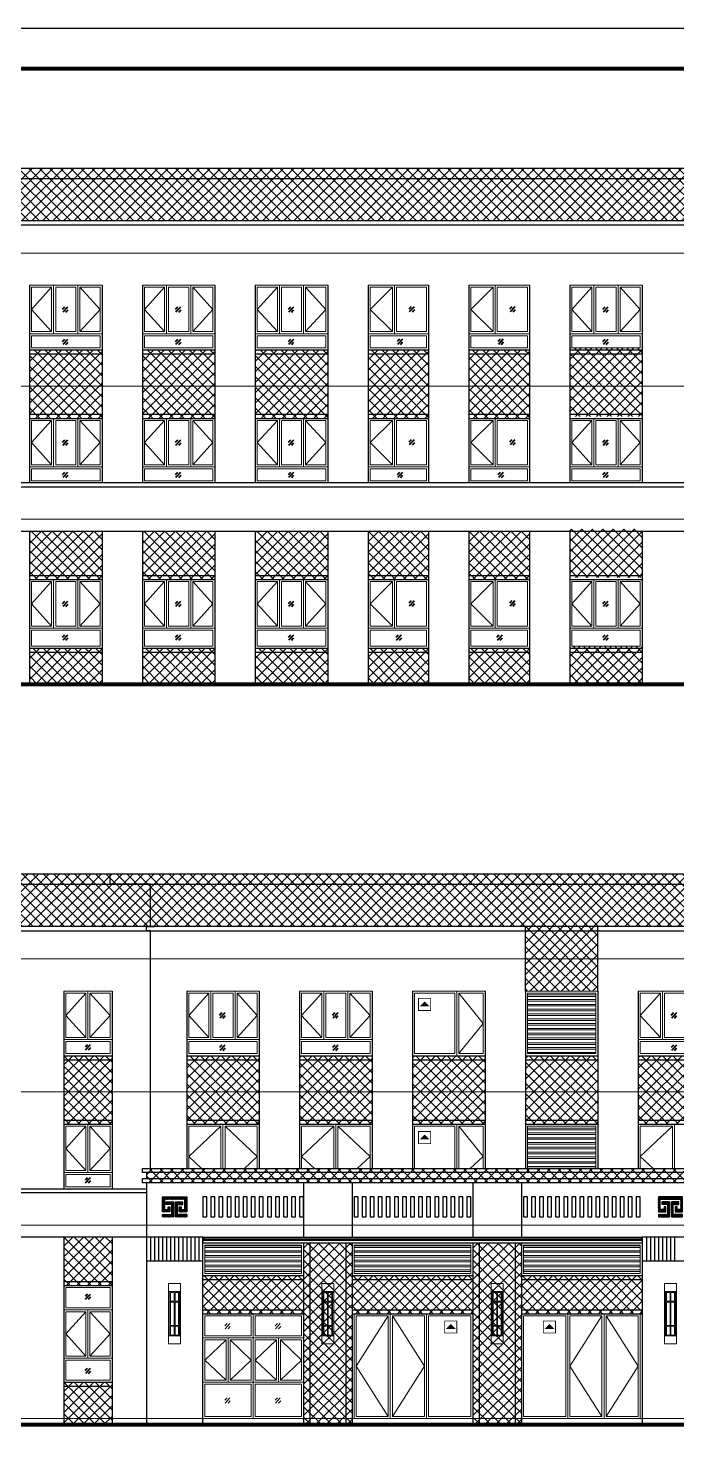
# Model space of a CAD drawing. Extents: x 1188826 to 1909461, y 608442 to 1651179.
# Drawn here: x 1327463 to 1343537, y 827615 to 862885 of the extents above; entities that cross this region are included whole.
import ezdxf

# ---------------------------------------------------------------- set-up
doc = ezdxf.new("R2010")
doc.units = 0
doc.header["$LTSCALE"] = 1000
doc.header["$MEASUREMENT"] = 0
doc.linetypes.add('ACAD_ISO10W100', pattern=[18.5, 12, -3, 0.5, -3])
doc.linetypes.add('DOTE', pattern=[2.42, 2, -0.2, 0.02, -0.2])
for name, color, linetype in [('1-PUB_HATCH', 8, 'Continuous'), ('3-剖面填充（细）', 251, 'Continuous'), ('图框', 140, 'Continuous'), ('立面', 73, 'Continuous'), ('立面-1', 13, 'Continuous'), ('立面-2', 45, 'Continuous')]:
    doc.layers.add(name, color=color, linetype=linetype)
for name, color, linetype, lineweight in [('2-门窗开启', 8, 'Continuous', 9), ('DOTE', 19, 'DOTE', 9), ('PUB_HATCH', 8, 'Continuous', 9), ('WALL', 9, 'Continuous', 40), ('WINDOW', 144, 'Continuous', 15), ('填充', 251, 'Continuous', 5)]:
    doc.layers.add(name, color=color, linetype=linetype, lineweight=lineweight)
pattern_1 = [(45, (0, 0), (-129.893668, 129.893668), []), (135, (0, 0), (-129.893668, -129.893668), [])]
pattern_2 = [(45, (30800, -2e-06), (-129.893668, 129.893668), []), (135, (30800, -2e-06), (-129.893668, -129.893668), [])]
pattern_3 = [(45, (33600, -2e-06), (-129.893668, 129.893668), []), (135, (33600, -2e-06), (-129.893668, -129.893668), [])]
pattern_4 = [(45, (36400, -2e-06), (-129.893668, 129.893668), []), (135, (36400, -2e-06), (-129.893668, -129.893668), [])]
pattern_5 = [(45, (44200, 50), (-129.893668, 129.893668), []), (135, (44200, 50), (-129.893668, -129.893668), [])]
pattern_6 = [(45, (41400, 3e-10), (-129.893668, 129.893668), []), (135, (41400, 3e-10), (-129.893668, -129.893668), [])]
pattern_7 = [(45, (38900, 0), (-129.893668, 129.893668), []), (135, (38900, 0), (-129.893668, -129.893668), [])]
pattern_8 = [(45, (32750, -1e-10), (-129.893668, 129.893668), []), (135, (32750, -1e-10), (-129.893668, -129.893668), [])]

# ---------------------------------------------------------------- blocks, each defined once
blk = doc.blocks.new('12412312')
at = {"layer": '2-门窗开启', "ltscale": 0.5}
blk.add_lwpolyline([(600, 1650), (50, 1100), (600, 550)], dxfattribs=at)
at = {"layer": 'WALL'}
for points in [[(1067, 1172), (1010, 1113)], [(1141, 1171), (1020, 1043)], [(1147, 1097), (1090, 1037)], [(745, 322), (689, 262)], [(820, 321), (699, 192)], [(825, 246), (769, 187)]]:
    blk.add_lwpolyline(points, dxfattribs=at)
at = {"layer": 'WINDOW'}
for points in [[(0, 0), (0, 1700), (1500, 1700), (1500, 0)], [(50, 1650), (600, 1650), (600, 550), (50, 550)], [(1450, 1650), (700, 1650), (700, 550), (1450, 550)], [(50, 450), (1450, 450), (1450, 50), (50, 50)]]:
    blk.add_lwpolyline(points, close=True, dxfattribs=at)
for points in [[(0, 1700), (1500, 1700)], [(650, 500), (650, 1700)], [(0, 500), (1500, 500)]]:
    blk.add_lwpolyline(points, dxfattribs=at)
blk = doc.blocks.new('12412312312')
at = {"layer": '2-门窗开启', "ltscale": 0.5}
blk.add_lwpolyline([(600, 1550), (50, 1000), (600, 450)], dxfattribs=at)
at = {"layer": 'WALL'}
for points in [[(1067, 1070), (1010, 1010)], [(1141, 1069), (1020, 941)], [(1147, 995), (1090, 935)], [(776, 261), (719, 202)], [(850, 260), (729, 132)], [(856, 186), (799, 126)]]:
    blk.add_lwpolyline(points, dxfattribs=at)
at = {"layer": 'WINDOW'}
for points in [[(0, 0), (0, 1600), (1500, 1600), (1500, 0)], [(50, 1550), (600, 1550), (600, 450), (50, 450)], [(1450, 1550), (700, 1550), (700, 450), (1450, 450)], [(50, 350), (1450, 350), (1450, 50), (50, 50)]]:
    blk.add_lwpolyline(points, close=True, dxfattribs=at)
for points in [[(650, 400), (650, 1600)], [(0, 400), (1500, 400)]]:
    blk.add_lwpolyline(points, dxfattribs=at)
blk = doc.blocks.new('124123412')
at = {"layer": '2-门窗开启', "ltscale": 0.5}
for points in [[(550, 1650), (50, 1100), (550, 550)], [(1250, 1650), (1750, 1100), (1250, 550)]]:
    blk.add_lwpolyline(points, dxfattribs=at)
at = {"layer": 'WALL'}
for points in [[(872, 1159), (815, 1100)], [(946, 1159), (825, 1030)], [(952, 1084), (895, 1024)], [(872, 325), (815, 265)], [(946, 324), (825, 196)], [(952, 249), (895, 190)]]:
    blk.add_lwpolyline(points, dxfattribs=at)
at = {"layer": 'WINDOW'}
for points in [[(0, 0), (0, 1700), (1800, 1700), (1800, 0)], [(50, 1650), (550, 1650), (550, 550), (50, 550)], [(650, 1650), (1150, 1650), (1150, 550), (650, 550)], [(1750, 1650), (1250, 1650), (1250, 550), (1750, 550)], [(50, 450), (1750, 450), (1750, 50), (50, 50)]]:
    blk.add_lwpolyline(points, close=True, dxfattribs=at)
for points in [[(600, 500), (600, 1700)], [(1200, 500), (1200, 1700)], [(0, 500), (1800, 500)]]:
    blk.add_lwpolyline(points, dxfattribs=at)
blk = doc.blocks.new('12412431231')
at = {"layer": '2-门窗开启', "ltscale": 0.5}
for points in [[(550, 1550), (50, 1000), (550, 450)], [(1250, 1550), (1750, 1000), (1250, 450)]]:
    blk.add_lwpolyline(points, dxfattribs=at)
at = {"layer": 'WALL'}
for points in [[(872, 1059), (815, 1000)], [(946, 1059), (825, 930)], [(952, 984), (895, 924)], [(872, 259), (815, 199)], [(946, 258), (825, 130)], [(952, 183), (895, 124)]]:
    blk.add_lwpolyline(points, dxfattribs=at)
at = {"layer": 'WINDOW'}
for points in [[(0, 0), (0, 1600), (1800, 1600), (1800, 0)], [(50, 1550), (550, 1550), (550, 450), (50, 450)], [(650, 1550), (1150, 1550), (1150, 450), (650, 450)], [(1750, 1550), (1250, 1550), (1250, 450), (1750, 450)], [(50, 350), (1750, 350), (1750, 50), (50, 50)]]:
    blk.add_lwpolyline(points, close=True, dxfattribs=at)
for points in [[(600, 400), (600, 1600)], [(1200, 400), (1200, 1600)], [(0, 400), (1800, 400)]]:
    blk.add_lwpolyline(points, dxfattribs=at)
blk = doc.blocks.new('124123')
at = {"layer": '2-门窗开启', "ltscale": 0.5}
for points in [[(550, 450), (50, 1000), (550, 1550)], [(650, 450), (1150, 1000), (650, 1550)]]:
    blk.add_lwpolyline(points, dxfattribs=at)
at = {"layer": 'WALL'}
for points in [[(537, 222), (593, 281)], [(542, 147), (663, 275)], [(617, 146), (673, 206)]]:
    blk.add_lwpolyline(points, dxfattribs=at)
at = {"layer": 'WINDOW'}
for points in [[(0, 0), (0, 1600), (1200, 1600), (1200, 0)], [(50, 450), (550, 450), (550, 1550), (50, 1550)], [(1150, 450), (650, 450), (650, 1550), (1150, 1550)], [(50, 50), (1150, 50), (1150, 350), (50, 350)]]:
    blk.add_lwpolyline(points, close=True, dxfattribs=at)
for points in [[(600, 1600), (600, 400)], [(0, 400), (1200, 400)]]:
    blk.add_lwpolyline(points, dxfattribs=at)
blk = doc.blocks.new('45123')
at = {"layer": '2-门窗开启', "ltscale": 0.5}
for points in [[(550, 650), (50, 1200), (550, 1750)], [(650, 650), (1150, 1200), (650, 1750)]]:
    blk.add_lwpolyline(points, dxfattribs=at)
at = {"layer": 'WALL'}
for points in [[(537, 2132), (593, 2192)], [(542, 2058), (663, 2186)], [(617, 2057), (673, 2117)], [(583, 343), (527, 283)], [(658, 342), (537, 214)], [(663, 268), (607, 208)]]:
    blk.add_lwpolyline(points, dxfattribs=at)
at = {"layer": 'WINDOW'}
for points in [[(0, 0), (0, 2400), (1200, 2400), (1200, 0)], [(50, 2350), (1150, 2350), (1150, 1850), (50, 1850)], [(50, 650), (550, 650), (550, 1750), (50, 1750)], [(1150, 650), (650, 650), (650, 1750), (1150, 1750)], [(50, 50), (1150, 50), (1150, 550), (50, 550)]]:
    blk.add_lwpolyline(points, close=True, dxfattribs=at)
for points in [[(0, 1800), (1200, 1800)], [(600, 1800), (600, 600)], [(0, 600), (1200, 600)]]:
    blk.add_lwpolyline(points, dxfattribs=at)
blk = doc.blocks.new('GDGDGRDADW')
at = {"layer": '3-剖面填充（细）'}
h = blk.add_hatch(dxfattribs=at)
h.set_pattern_fill('ANSI31', color=251, scale=5)
h.set_pattern_definition([(45, (175515.148, 222231.159), (-5.61266, 5.61266), [])])
h.paths.add_polyline_path([(175863, 222358), (175585, 222358), (175585, 222420), (175817, 222420), (175817, 222670), (175678, 222670), (175678, 222733), (175863, 222733)])
h = blk.add_hatch(dxfattribs=at)
h.set_pattern_fill('ANSI31', color=251, scale=5)
h.set_pattern_definition([(45, (175837.9185, 222356.159), (-5.61266, 5.61266), [])])
h.paths.add_polyline_path([(175586, 222858), (175586, 222483), (175770, 222483), (175770, 222608), (175724, 222608), (175724, 222545), (175632, 222545), (175632, 222795), (176139, 222795), (176139, 222545), (176047, 222545), (176047, 222608), (176001, 222608), (176001, 222483), (176186, 222483), (176186, 222858)])
h = blk.add_hatch(dxfattribs=at)
h.set_pattern_fill('ANSI31', color=251, scale=5)
h.set_pattern_definition([(45, (175561.008, 222231.159), (-5.61266, 5.61266), [])])
h.paths.add_polyline_path([(175909, 222358), (176186, 222358), (176186, 222420), (175955, 222420), (175955, 222670), (176093, 222670), (176093, 222733), (175909, 222733)])
at = {"layer": '立面'}
for p, q in [((175586, 222858), (176186, 222858)), ((175586, 222483), (175586, 222858)), ((176139, 222795), (175632, 222795)), ((175632, 222795), (175632, 222545)), ((175678, 222670), (175678, 222733)), ((175678, 222733), (175863, 222733)), ((175816, 222670), (175678, 222670)), ((175724, 222545), (175724, 222608)), ((175724, 222608), (175770, 222608)), ((175770, 222608), (175770, 222483)), ((175816, 222420), (175816, 222670)), ((175863, 222733), (175863, 222358)), ((175909, 222733), (175909, 222358)), ((175909, 222733), (176093, 222733)), ((175955, 222420), (175955, 222670)), ((175955, 222670), (176093, 222670)), ((176001, 222483), (176001, 222608)), ((176001, 222608), (176047, 222608)), ((176047, 222608), (176047, 222545)), ((176047, 222608), (176047, 222545)), ((176093, 222670), (176093, 222733)), ((176093, 222670), (176093, 222733)), ((176139, 222545), (176139, 222795)), ((176186, 222858), (176186, 222483)), ((175770, 222483), (175586, 222483)), ((175586, 222358), (175586, 222420)), ((175586, 222420), (175816, 222420)), ((175863, 222358), (175586, 222358)), ((175632, 222545), (175724, 222545)), ((176186, 222358), (175909, 222358)), ((176186, 222420), (175955, 222420)), ((176186, 222483), (176001, 222483)), ((176047, 222545), (176139, 222545)), ((176186, 222420), (176186, 222358))]:
    blk.add_line(p, q, dxfattribs=at)
blk = doc.blocks.new('1234124')
at = {"layer": 'WINDOW', "color": 4}
for p, q in [((-150, 1300), (150, 1300)), ((-100, 1060), (-10, 1060)), ((-10, 1280), (-10, 1060)), ((10, 1280), (10, 1060)), ((10, 1060), (100, 1060)), ((-100, 1040), (-10, 1040)), ((-10, 1040), (-10, 460)), ((10, 1040), (10, 460)), ((10, 1040), (100, 1040)), ((-100, 440), (-10, 440)), ((-10, 220), (-10, 440)), ((10, 220), (10, 440)), ((10, 440), (100, 440)), ((-150, 200), (150, 200))]:
    blk.add_line(p, q, dxfattribs=at)
for points in [[(-150, 1500), (150, 1500), (150, 0), (-150, 0)], [(-120, 1300), (120, 1300), (120, 200), (-120, 200)]]:
    blk.add_lwpolyline(points, close=True, dxfattribs=at)
for points in [[(-100, 1060), (-100, 1280), (-10, 1280)], [(10, 1280), (100, 1280), (100, 1060)], [(-10, 460), (-100, 460), (-100, 1040)], [(100, 1040), (100, 460), (10, 460)], [(-100, 440), (-100, 220), (-10, 220)], [(10, 220), (100, 220), (100, 440)]]:
    blk.add_lwpolyline(points, dxfattribs=at)
blk = doc.blocks.new('c451')
at = {"layer": '2-门窗开启', "ltscale": 0.5}
for points in [[(900, 2550), (100, 1300), (900, 50)], [(1000, 2550), (1800, 1300), (1000, 50)]]:
    blk.add_lwpolyline(points, dxfattribs=at)
at = {"layer": 'WINDOW'}
for points in [[(0, 2600), (3000, 2600), (3000, 0), (0, 0)], [(100, 2550), (900, 2550), (900, 50), (100, 50)], [(1800, 2550), (1000, 2550), (1000, 50), (1800, 50)], [(1900, 2550), (2950, 2550), (2950, 50), (1900, 50)]]:
    blk.add_lwpolyline(points, close=True, dxfattribs=at)
for points in [[(50, 2600), (50, 0)], [(950, 2600), (950, 0)], [(1850, 2600), (1850, 0)]]:
    blk.add_lwpolyline(points, dxfattribs=at)
blk = doc.blocks.new('124124123')
at = {"layer": 'PUB_HATCH'}
h = blk.add_hatch(dxfattribs=at)
h.set_pattern_fill('ANSI32', color=256, scale=25, angle=135)
h.set_pattern_definition([(180, (-1307037.7, -607133.5), (-7e-15, -119.0625), []), (180, (-1307077.38, -607093.82), (-7e-15, -119.0625), [])])
h.paths.add_polyline_path([(50, 1550), (1750, 1550), (1750, 50), (50, 50)])
at = {"layer": 'WINDOW'}
for points in [[(0, 1600), (1800, 1600), (1800, 0), (0, 0)], [(50, 1550), (1750, 1550), (1750, 50), (50, 50)]]:
    blk.add_lwpolyline(points, close=True, dxfattribs=at)
blk = doc.blocks.new('fewfrewfref')
at = {"layer": 'WALL'}
blk.add_hatch(color=1, dxfattribs=at).paths.add_polyline_path([(367770, 261682), (367710, 261622), (367830, 261622)])
at = {"layer": 'WALL', "color": 1, "const_width": 10}
blk.add_lwpolyline([(367695, 261570), (367695, 261720), (367845, 261720), (367845, 261570)], close=True, dxfattribs=at)

msp = doc.modelspace()

# ---------------------------------------------------------------- hatches: boundary and pattern name
at = {"layer": '1-PUB_HATCH'}
h = msp.add_hatch(dxfattribs=at)
h.set_pattern_fill('ANSI37', color=256, scale=115.71489)
h.set_pattern_definition(pattern_1)
h.paths.add_polyline_path([(1292088, 859415), (1292088, 859165), (1293088, 859165), (1293088, 858115), (1365288, 858115), (1365288, 859165), (1366288, 859165), (1366288, 859415)])
h = msp.add_hatch(dxfattribs=at)
h.set_pattern_fill('ANSI37', color=256, scale=115.71489)
h.set_pattern_definition([(45, (46700, 50), (-129.893668, 129.893668), []), (135, (46700, 50), (-129.893668, -129.893668), [])])
h.paths.add_polyline_path([(1340888, 854965), (1342688, 854965), (1342688, 853265), (1340888, 853265)])
h = msp.add_hatch(dxfattribs=at)
h.set_pattern_fill('ANSI37', color=256, scale=115.71489)
h.set_pattern_definition([(45, (33300, -2e-06), (-129.893668, 129.893668), []), (135, (33300, -2e-06), (-129.893668, -129.893668), [])])
h.paths.add_polyline_path([(1327488, 854915), (1329288, 854915), (1329288, 853215), (1327488, 853215)])
h = msp.add_hatch(dxfattribs=at)
h.set_pattern_fill('ANSI37', color=256, scale=115.71489)
h.set_pattern_definition([(45, (36100, -2e-06), (-129.893668, 129.893668), []), (135, (36100, -2e-06), (-129.893668, -129.893668), [])])
h.paths.add_polyline_path([(1330288, 854915), (1332088, 854915), (1332088, 853215), (1330288, 853215)])
h = msp.add_hatch(dxfattribs=at)
h.set_pattern_fill('ANSI37', color=256, scale=115.71489)
h.set_pattern_definition([(45, (38900, -2e-06), (-129.893668, 129.893668), []), (135, (38900, -2e-06), (-129.893668, -129.893668), [])])
h.paths.add_polyline_path([(1333088, 854915), (1334888, 854915), (1334888, 853215), (1333088, 853215)])
h = msp.add_hatch(dxfattribs=at)
h.set_pattern_fill('ANSI37', color=256, scale=115.71489)
h.set_pattern_definition([(45, (41400, 0), (-129.893668, 129.893668), []), (135, (41400, 0), (-129.893668, -129.893668), [])])
h.paths.add_polyline_path([(1335888, 854915), (1337388, 854915), (1337388, 853215), (1335888, 853215)])
h = msp.add_hatch(dxfattribs=at)
h.set_pattern_fill('ANSI37', color=256, scale=115.71489)
h.set_pattern_definition([(45, (43900, 3e-10), (-129.893668, 129.893668), []), (135, (43900, 3e-10), (-129.893668, -129.893668), [])])
h.paths.add_polyline_path([(1338388, 854915), (1339888, 854915), (1339888, 853215), (1338388, 853215)])
h = msp.add_hatch(dxfattribs=at)
h.set_pattern_fill('ANSI37', color=256, scale=115.71489)
h.set_pattern_definition(pattern_2)
h.paths.add_polyline_path([(1327488, 850415), (1329288, 850415), (1329288, 849215), (1327488, 849215)])
h = msp.add_hatch(dxfattribs=at)
h.set_pattern_fill('ANSI37', color=256, scale=115.71489)
h.set_pattern_definition(pattern_3)
h.paths.add_polyline_path([(1330288, 850415), (1332088, 850415), (1332088, 849215), (1330288, 849215)])
h = msp.add_hatch(dxfattribs=at)
h.set_pattern_fill('ANSI37', color=256, scale=115.71489)
h.set_pattern_definition(pattern_4)
h.paths.add_polyline_path([(1333088, 850415), (1334888, 850415), (1334888, 849215), (1333088, 849215)])
h = msp.add_hatch(dxfattribs=at)
h.set_pattern_fill('ANSI37', color=256, scale=115.71489)
h.set_pattern_definition(pattern_7)
h.paths.add_polyline_path([(1335888, 850415), (1337388, 850415), (1337388, 849215), (1335888, 849215)])
h = msp.add_hatch(dxfattribs=at)
h.set_pattern_fill('ANSI37', color=256, scale=115.71489)
h.set_pattern_definition(pattern_6)
h.paths.add_polyline_path([(1338388, 850415), (1339888, 850415), (1339888, 849215), (1338388, 849215)])
h = msp.add_hatch(dxfattribs=at)
h.set_pattern_fill('ANSI37', color=256, scale=115.71489)
h.set_pattern_definition(pattern_5)
h.paths.add_polyline_path([(1340888, 850465), (1342688, 850465), (1342688, 849265), (1340888, 849265)])
h = msp.add_hatch(dxfattribs=at)
h.set_pattern_fill('ANSI37', color=256, scale=115.71489)
h.set_pattern_definition(pattern_5)
h.paths.add_polyline_path([(1340888, 847565), (1342688, 847565), (1342688, 846665), (1340888, 846665)])
h = msp.add_hatch(dxfattribs=at)
h.set_pattern_fill('ANSI37', color=256, scale=115.71489)
h.set_pattern_definition(pattern_2)
h.paths.add_polyline_path([(1327488, 847515), (1329288, 847515), (1329288, 846615), (1327488, 846615)])
h = msp.add_hatch(dxfattribs=at)
h.set_pattern_fill('ANSI37', color=256, scale=115.71489)
h.set_pattern_definition(pattern_3)
h.paths.add_polyline_path([(1330288, 847515), (1332088, 847515), (1332088, 846615), (1330288, 846615)])
h = msp.add_hatch(dxfattribs=at)
h.set_pattern_fill('ANSI37', color=256, scale=115.71489)
h.set_pattern_definition(pattern_4)
h.paths.add_polyline_path([(1333088, 847515), (1334888, 847515), (1334888, 846615), (1333088, 846615)])
h = msp.add_hatch(dxfattribs=at)
h.set_pattern_fill('ANSI37', color=256, scale=115.71489)
h.set_pattern_definition(pattern_7)
h.paths.add_polyline_path([(1335888, 847515), (1337388, 847515), (1337388, 846615), (1335888, 846615)])
h = msp.add_hatch(dxfattribs=at)
h.set_pattern_fill('ANSI37', color=256, scale=115.71489)
h.set_pattern_definition(pattern_6)
h.paths.add_polyline_path([(1338388, 847515), (1339888, 847515), (1339888, 846615), (1338388, 846615)])
h = msp.add_hatch(dxfattribs=at)
h.set_pattern_fill('ANSI37', color=256, scale=115.71489)
h.set_pattern_definition(pattern_1)
h.paths.add_polyline_path([(1291588, 841909), (1291588, 841659), (1292588, 841659), (1292588, 840609), (1364788, 840609), (1364788, 841659), (1365788, 841659), (1365788, 841909)])
h = msp.add_hatch(dxfattribs=at)
h.set_pattern_fill('ANSI37', color=256, scale=115.71489)
h.set_pattern_definition(pattern_8)
h.paths.add_polyline_path([(1339788, 840609), (1341588, 840609), (1341588, 839009), (1339788, 839009)])
h = msp.add_hatch(dxfattribs=at)
h.set_pattern_fill('ANSI37', color=256, scale=115.71489)
h.set_pattern_definition([(45, (34450.45, -1e-10), (-129.893668, 129.893668), []), (135, (34450.45, -1e-10), (-129.893668, -129.893668), [])])
h.paths.add_polyline_path([(1328338, 837409), (1329538, 837409), (1329538, 835709), (1328338, 835709)])
h = msp.add_hatch(dxfattribs=at)
h.set_pattern_fill('ANSI37', color=256, scale=115.71489)
h.set_pattern_definition([(45, (38100, 0), (-129.893668, 129.893668), []), (135, (38100, 0), (-129.893668, -129.893668), [])])
h.paths.add_polyline_path([(1331388, 837409), (1333188, 837409), (1333188, 835709), (1331388, 835709)])
h = msp.add_hatch(dxfattribs=at)
h.set_pattern_fill('ANSI37', color=256, scale=115.71489)
h.set_pattern_definition([(45, (40900, 0), (-129.893668, 129.893668), []), (135, (40900, 0), (-129.893668, -129.893668), [])])
h.paths.add_polyline_path([(1334188, 837409), (1335988, 837409), (1335988, 835709), (1334188, 835709)])
h = msp.add_hatch(dxfattribs=at)
h.set_pattern_fill('ANSI37', color=256, scale=115.71489)
h.set_pattern_definition([(45, (43700, 0), (-129.893668, 129.893668), []), (135, (43700, 0), (-129.893668, -129.893668), [])])
h.paths.add_polyline_path([(1336988, 837409), (1338788, 837409), (1338788, 835709), (1336988, 835709)])
h = msp.add_hatch(dxfattribs=at)
h.set_pattern_fill('ANSI37', color=256, scale=115.71489)
h.set_pattern_definition(pattern_8)
h.paths.add_polyline_path([(1339788, 837409), (1341588, 837409), (1341588, 835709), (1339788, 835709)])
h = msp.add_hatch(dxfattribs=at)
h.set_pattern_fill('ANSI37', color=256, scale=115.71489)
h.set_pattern_definition([(45, (49300, -1e-10), (-129.893668, 129.893668), []), (135, (49300, -1e-10), (-129.893668, -129.893668), [])])
h.paths.add_polyline_path([(1342588, 837409), (1344388, 837409), (1344388, 835709), (1342588, 835709)])
h = msp.add_hatch(dxfattribs=at)
h.set_pattern_fill('ANSI37', color=256, scale=115.71489)
h.set_pattern_definition(pattern_1)
h.paths.add_polyline_path([(1330288, 834609), (1330288, 834509), (1330388, 834509), (1330388, 834359), (1330288, 834359), (1330288, 834259), (1344188, 834259), (1344188, 834359), (1344088, 834359), (1344088, 834509), (1344188, 834509), (1344188, 834609)])
h = msp.add_hatch(dxfattribs=at)
h.set_pattern_fill('ANSI37', color=256, scale=115.71489)
h.set_pattern_definition([(45, (34450.45, -4500), (-129.893668, 129.893668), []), (135, (34450.45, -4500), (-129.893668, -129.893668), [])])
h.paths.add_polyline_path([(1328338, 832909), (1329538, 832909), (1329538, 831709), (1328338, 831709)])
h = msp.add_hatch(dxfattribs=at)
h.set_pattern_fill('ANSI37', color=256, scale=115.71489)
h.set_pattern_definition(pattern_1)
h.paths.add_polyline_path([(1334288, 832759), (1335488, 832759), (1335488, 828259), (1334288, 828259)])
h = msp.add_hatch(dxfattribs=at)
h.set_pattern_fill('ANSI37', color=256, scale=115.71489)
h.set_pattern_definition([(45, (4200, 0), (-129.893668, 129.893668), []), (135, (4200, 0), (-129.893668, -129.893668), [])])
h.paths.add_polyline_path([(1338488, 832759), (1339688, 832759), (1339688, 828259), (1338488, 828259)])
h = msp.add_hatch(dxfattribs=at)
h.set_pattern_fill('ANSI37', color=256, scale=115.71489)
h.set_pattern_definition(pattern_1)
h.paths.add_polyline_path([(1331788, 831959), (1334288, 831959), (1334288, 831009), (1331788, 831009)])
h = msp.add_hatch(dxfattribs=at)
h.set_pattern_fill('ANSI37', color=256, scale=115.71489)
h.set_pattern_definition([(45, (3700, 0), (-129.893668, 129.893668), []), (135, (3700, 0), (-129.893668, -129.893668), [])])
h.paths.add_polyline_path([(1335488, 831959), (1338488, 831959), (1338488, 831009), (1335488, 831009)])
h = msp.add_hatch(dxfattribs=at)
h.set_pattern_fill('ANSI37', color=256, scale=115.71489)
h.set_pattern_definition([(45, (7900, 0), (-129.893668, 129.893668), []), (135, (7900, 0), (-129.893668, -129.893668), [])])
h.paths.add_polyline_path([(1339688, 831959), (1342688, 831959), (1342688, 831009), (1339688, 831009)])
h = msp.add_hatch(dxfattribs=at)
h.set_pattern_fill('ANSI37', color=256, scale=115.71489)
h.set_pattern_definition([(45, (34450.45, -8100), (-129.893668, 129.893668), []), (135, (34450.45, -8100), (-129.893668, -129.893668), [])])
h.paths.add_polyline_path([(1328338, 829309), (1329538, 829309), (1329538, 828259), (1328338, 828259)])
at = {"layer": 'PUB_HATCH'}
h = msp.add_hatch(dxfattribs=at)
h.set_pattern_fill('ANSI32', color=256, scale=25, angle=135)
h.set_pattern_definition([(180, (0, 249309.59), (-7e-15, -119.0625), []), (180, (-39.69, 249349.28), (-7e-15, -119.0625), [])])
h.paths.add_polyline_path([(1339838, 835659), (1339838, 834609), (1341538, 834609), (1341538, 835659)])
h = msp.add_hatch(dxfattribs=at)
h.set_pattern_fill('ANSI32', color=256, scale=25, angle=135)
h.set_pattern_definition([(180, (0, 267342.45), (-7e-15, -119.0625), []), (180, (-39.69, 267382.13), (-7e-15, -119.0625), [])])
h.paths.add_polyline_path([(1331838, 832709), (1334238, 832709), (1334238, 832009), (1331838, 832009)])
h = msp.add_hatch(dxfattribs=at)
h.set_pattern_fill('ANSI32', color=256, scale=25, angle=135)
h.set_pattern_definition([(180, (3700, 267342.41), (-7e-15, -119.0625), []), (180, (3660.31, 267382.1), (-7e-15, -119.0625), [])])
h.paths.add_polyline_path([(1335538, 832709), (1338438, 832709), (1338438, 832009), (1335538, 832009)])
h = msp.add_hatch(dxfattribs=at)
h.set_pattern_fill('ANSI32', color=256, scale=25, angle=135)
h.set_pattern_definition([(180, (7900, 267342.41), (-7e-15, -119.0625), []), (180, (7860.31, 267382.1), (-7e-15, -119.0625), [])])
h.paths.add_polyline_path([(1339738, 832709), (1342638, 832709), (1342638, 832009), (1339738, 832009)])

# ---------------------------------------------------------------- linework, layer by layer
at = {"layer": '1-PUB_HATCH'}
for points in [[(1339788, 839009), (1339788, 840609)], [(1341588, 839009), (1341588, 840609)]]:
    msp.add_lwpolyline(points, dxfattribs=at)
at = {"layer": '2-门窗开启', "ltscale": 0.5}
for points in [[(1338138, 838959), (1338738, 838209), (1338138, 837459)], [(1332238, 835659), (1331438, 834909), (1331758, 834609)], [(1332338, 835659), (1333138, 834909), (1332818, 834609)], [(1335038, 835659), (1334238, 834909), (1334558, 834609)], [(1335138, 835659), (1335938, 834909), (1335618, 834609)], [(1338138, 835659), (1338738, 834909), (1338418, 834609)], [(1343438, 835659), (1342638, 834909), (1342958, 834609)], [(1332333, 830709), (1332390, 830768)], [(1332339, 830634), (1332460, 830763)], [(1332413, 830633), (1332470, 830693)], [(1333583, 830709), (1333640, 830768)], [(1333589, 830634), (1333710, 830763)], [(1333663, 830633), (1333720, 830693)], [(1332363, 830360), (1331838, 829860), (1332363, 829359)], [(1332463, 830360), (1332988, 829860), (1332463, 829359)], [(1333613, 830360), (1333088, 829860), (1333613, 829359)], [(1333713, 830360), (1334238, 829860), (1333713, 829359)], [(1332333, 828866), (1332390, 828926)], [(1332339, 828791), (1332460, 828920)], [(1332413, 828790), (1332470, 828850)], [(1333583, 828866), (1333640, 828926)], [(1333589, 828791), (1333710, 828920)], [(1333663, 828790), (1333720, 828850)]]:
    msp.add_lwpolyline(points, dxfattribs=at)
at = {"layer": '3-剖面填充（细）', "color": 252}
for points in [[(1334288, 834259), (1334288, 832909)], [(1335488, 834259), (1335488, 832909)], [(1338488, 834259), (1338488, 832909)], [(1339688, 834259), (1339688, 832909)]]:
    msp.add_lwpolyline(points, dxfattribs=at)
at = {"layer": 'DOTE', "linetype": 'ACAD_ISO10W100', "ltscale": 100}
for p, q in [((1291455, 857315), (1367288, 857315)), ((1291455, 854015), (1367241, 854015)), ((1291455, 850715), (1367288, 850715)), ((1291455, 846615), (1367288, 846615)), ((1366420, 839809), (1290588, 839809)), ((1366420, 836509), (1290634, 836509)), ((1366420, 833209), (1290588, 833209)), ((1366420, 828409), (1290588, 828409)), ((1366420, 828259), (1290594, 828259))]:
    msp.add_line(p, q, dxfattribs=at)
at = {"layer": 'WINDOW'}
for points in [[(1336988, 839009), (1338788, 839009), (1338788, 837409), (1336988, 837409)], [(1337038, 838959), (1338038, 838959), (1338038, 837459), (1337038, 837459)], [(1338738, 838959), (1338138, 838959), (1338138, 837459), (1338738, 837459)], [(1331788, 832759), (1334288, 832759), (1334288, 831959), (1331788, 831959)], [(1335488, 832759), (1338488, 832759), (1338488, 831959), (1335488, 831959)], [(1339688, 832759), (1342688, 832759), (1342688, 831959), (1339688, 831959)], [(1331838, 832709), (1334238, 832709), (1334238, 832009), (1331838, 832009)], [(1335538, 832709), (1338438, 832709), (1338438, 832009), (1335538, 832009)], [(1339738, 832709), (1342638, 832709), (1342638, 832009), (1339738, 832009)], [(1331788, 828409), (1331788, 831010), (1334288, 831010), (1334288, 828409)], [(1331838, 830960), (1332988, 830960), (1332988, 830460), (1331838, 830460)], [(1334238, 830960), (1333088, 830960), (1333088, 830460), (1334238, 830460)], [(1331838, 830360), (1332363, 830360), (1332363, 829359), (1331838, 829359)], [(1332463, 830360), (1332988, 830360), (1332988, 829359), (1332463, 829359)], [(1333613, 830360), (1333088, 830360), (1333088, 829359), (1333613, 829359)], [(1334238, 830360), (1333713, 830360), (1333713, 829359), (1334238, 829359)], [(1331838, 829259), (1332988, 829259), (1332988, 828459), (1331838, 828459)], [(1334238, 829259), (1333088, 829259), (1333088, 828459), (1334238, 828459)]]:
    msp.add_lwpolyline(points, close=True, dxfattribs=at)
for points in [[(1338088, 839009), (1338088, 837409)], [(1331388, 834609), (1331388, 835709), (1333188, 835709), (1333188, 834609)], [(1331438, 834609), (1331438, 835659), (1332238, 835659), (1332238, 834609)], [(1332288, 835709), (1332288, 834609)], [(1333138, 834609), (1333138, 835659), (1332338, 835659), (1332338, 834609)], [(1334188, 834609), (1334188, 835709), (1335988, 835709), (1335988, 834609)], [(1334238, 834609), (1334238, 835659), (1335038, 835659), (1335038, 834609)], [(1335088, 835709), (1335088, 834609)], [(1335938, 834609), (1335938, 835659), (1335138, 835659), (1335138, 834609)], [(1336988, 834609), (1336988, 835709), (1338788, 835709), (1338788, 834609)], [(1337038, 834609), (1337038, 835659), (1338038, 835659), (1338038, 834609)], [(1338088, 835709), (1338088, 834609)], [(1338738, 834609), (1338738, 835659), (1338138, 835659), (1338138, 834609)], [(1339788, 834609), (1339788, 835709), (1341588, 835709), (1341588, 834609)], [(1339838, 834609), (1339838, 835659), (1341538, 835659), (1341538, 834609)], [(1342588, 834609), (1342588, 835709), (1344388, 835709), (1344388, 834109), (1344088, 834109)], [(1342638, 834609), (1342638, 835659), (1343438, 835659), (1343438, 834609)], [(1343488, 835709), (1343488, 834609)], [(1333038, 828409), (1333038, 831010)], [(1331788, 830410), (1334288, 830410)], [(1332413, 829309), (1332413, 830410)], [(1333663, 829309), (1333663, 830410)], [(1331788, 829309), (1334288, 829309)]]:
    msp.add_lwpolyline(points, dxfattribs=at)
at = {"layer": '图框'}
msp.add_lwpolyline([(1278970, 803485), (1384070, 803485), (1384070, 862885), (1278970, 862885)], close=True, dxfattribs=at)
at = {"layer": '图框', "const_width": 100}
msp.add_lwpolyline([(1281470, 804485), (1383070, 804485), (1383070, 861885), (1281470, 861885)], close=True, dxfattribs=at)
at = {"layer": '立面', "color": 4}
for p, q in [((1331788, 832909), (1342688, 832909)), ((1331788, 832909), (1331788, 832889)), ((1331788, 832889), (1342688, 832889)), ((1331788, 832845), (1331803, 832845)), ((1331788, 832845), (1331788, 832759)), ((1342688, 832824), (1331788, 832824)), ((1342688, 832759), (1331788, 832759)), ((1331803, 832889), (1331803, 832844)), ((1342673, 832844), (1331803, 832844)), ((1342673, 832844), (1342673, 832889)), ((1342688, 832844), (1342673, 832844)), ((1342688, 832909), (1342688, 832889)), ((1342688, 832844), (1342688, 832759))]:
    msp.add_line(p, q, dxfattribs=at)
at = {"layer": '立面'}
for points in [[(1331888, 833410), (1331888, 833910), (1331788, 833910), (1331788, 833410)], [(1332088, 833410), (1332088, 833910), (1331988, 833910), (1331988, 833410)], [(1332288, 833410), (1332288, 833910), (1332188, 833910), (1332188, 833410)], [(1332488, 833410), (1332488, 833910), (1332388, 833910), (1332388, 833410)], [(1332688, 833410), (1332688, 833910), (1332588, 833910), (1332588, 833410)], [(1332888, 833410), (1332888, 833910), (1332788, 833910), (1332788, 833410)], [(1333088, 833410), (1333088, 833910), (1332988, 833910), (1332988, 833410)], [(1333288, 833410), (1333288, 833910), (1333188, 833910), (1333188, 833410)], [(1333488, 833410), (1333488, 833910), (1333388, 833910), (1333388, 833410)], [(1333688, 833410), (1333688, 833910), (1333588, 833910), (1333588, 833410)], [(1333888, 833410), (1333888, 833910), (1333788, 833910), (1333788, 833410)], [(1334088, 833410), (1334088, 833910), (1333988, 833910), (1333988, 833410)], [(1334288, 833410), (1334288, 833910), (1334188, 833910), (1334188, 833410)], [(1335638, 833410), (1335638, 833910), (1335538, 833910), (1335538, 833410)], [(1335838, 833410), (1335838, 833910), (1335738, 833910), (1335738, 833410)], [(1336038, 833410), (1336038, 833910), (1335938, 833910), (1335938, 833410)], [(1336238, 833410), (1336238, 833910), (1336138, 833910), (1336138, 833410)], [(1336438, 833410), (1336438, 833910), (1336338, 833910), (1336338, 833410)], [(1336638, 833410), (1336638, 833910), (1336538, 833910), (1336538, 833410)], [(1336838, 833410), (1336838, 833910), (1336738, 833910), (1336738, 833410)], [(1337038, 833410), (1337038, 833910), (1336938, 833910), (1336938, 833410)], [(1337238, 833410), (1337238, 833910), (1337138, 833910), (1337138, 833410)], [(1337438, 833410), (1337438, 833910), (1337338, 833910), (1337338, 833410)], [(1337638, 833410), (1337638, 833910), (1337538, 833910), (1337538, 833410)], [(1337838, 833410), (1337838, 833910), (1337738, 833910), (1337738, 833410)], [(1338038, 833410), (1338038, 833910), (1337938, 833910), (1337938, 833410)], [(1338238, 833410), (1338238, 833910), (1338138, 833910), (1338138, 833410)], [(1338438, 833410), (1338438, 833910), (1338338, 833910), (1338338, 833410)], [(1339838, 833410), (1339838, 833910), (1339738, 833910), (1339738, 833410)], [(1340038, 833410), (1340038, 833910), (1339938, 833910), (1339938, 833410)], [(1340238, 833410), (1340238, 833910), (1340138, 833910), (1340138, 833410)], [(1340438, 833410), (1340438, 833910), (1340338, 833910), (1340338, 833410)], [(1340638, 833410), (1340638, 833910), (1340538, 833910), (1340538, 833410)], [(1340838, 833410), (1340838, 833910), (1340738, 833910), (1340738, 833410)], [(1341038, 833410), (1341038, 833910), (1340938, 833910), (1340938, 833410)], [(1341238, 833410), (1341238, 833910), (1341138, 833910), (1341138, 833410)], [(1341438, 833410), (1341438, 833910), (1341338, 833910), (1341338, 833410)], [(1341638, 833410), (1341638, 833910), (1341538, 833910), (1341538, 833410)], [(1341838, 833410), (1341838, 833910), (1341738, 833910), (1341738, 833410)], [(1342038, 833410), (1342038, 833910), (1341938, 833910), (1341938, 833410)], [(1342238, 833410), (1342238, 833910), (1342138, 833910), (1342138, 833410)], [(1342438, 833410), (1342438, 833910), (1342338, 833910), (1342338, 833410)], [(1342638, 833410), (1342638, 833910), (1342538, 833910), (1342538, 833410)]]:
    msp.add_lwpolyline(points, close=True, dxfattribs=at)
for points in [[(1331788, 832909), (1330388, 832909)], [(1330488, 832909), (1330488, 832309)], [(1330588, 832909), (1330588, 832309)], [(1330688, 832909), (1330688, 832309)], [(1330788, 832909), (1330788, 832309)], [(1330888, 832909), (1330888, 832309)], [(1330988, 832909), (1330988, 832309)], [(1331088, 832909), (1331088, 832309)], [(1331188, 832909), (1331188, 832309)], [(1331288, 832909), (1331288, 832309)], [(1331388, 832909), (1331388, 832309)], [(1331488, 832909), (1331488, 832309)], [(1331588, 832909), (1331588, 832309)], [(1331688, 832909), (1331688, 832309)], [(1344088, 832909), (1342688, 832909)], [(1342788, 832909), (1342788, 832309)], [(1342888, 832909), (1342888, 832309)], [(1342988, 832909), (1342988, 832309)], [(1343088, 832909), (1343088, 832309)], [(1343188, 832909), (1343188, 832309)], [(1343288, 832909), (1343288, 832309)], [(1343388, 832909), (1343388, 832309)], [(1343488, 832909), (1343488, 832309)], [(1331788, 832309), (1330388, 832309)], [(1344088, 832309), (1342688, 832309)]]:
    msp.add_lwpolyline(points, dxfattribs=at)
at = {"layer": '立面-1'}
for p, q in [((1365488, 851615), (1293088, 851615)), ((1293088, 851515), (1365488, 851515)), ((1293088, 850415), (1365388, 850415)), ((1323238, 834109), (1330388, 834109)), ((1330388, 834009), (1323238, 834009)), ((1330388, 832909), (1323238, 832909))]:
    msp.add_line(p, q, dxfattribs=at)
for points in [[(1293088, 858015), (1365388, 858015), (1365388, 858115), (1293088, 858115)], [(1327488, 856515), (1327488, 851615)], [(1329288, 856515), (1329288, 851615)], [(1330288, 856515), (1330288, 851615)], [(1332088, 856515), (1332088, 851615)], [(1333088, 856515), (1333088, 851615)], [(1334888, 856515), (1334888, 851615)], [(1335888, 856515), (1335888, 851615)], [(1337388, 856515), (1337388, 851615)], [(1338388, 856515), (1338388, 851615)], [(1339888, 856515), (1339888, 851615)], [(1340888, 856515), (1340888, 851615)], [(1342688, 856515), (1342688, 851615)], [(1327488, 854915), (1329288, 854915)], [(1327488, 854815), (1329288, 854815)], [(1330288, 854915), (1332088, 854915)], [(1330288, 854815), (1332088, 854815)], [(1333088, 854915), (1334888, 854915)], [(1333088, 854815), (1334888, 854815)], [(1335888, 854915), (1337388, 854915)], [(1335888, 854815), (1337388, 854815)], [(1338388, 854915), (1339888, 854915)], [(1338388, 854815), (1339888, 854815)], [(1340888, 854915), (1342688, 854915)], [(1340888, 854815), (1342688, 854815)], [(1327488, 853315), (1329288, 853315)], [(1327488, 853215), (1329288, 853215)], [(1330288, 853315), (1332088, 853315)], [(1330288, 853215), (1332088, 853215)], [(1333088, 853315), (1334888, 853315)], [(1333088, 853215), (1334888, 853215)], [(1335888, 853315), (1337388, 853315)], [(1335888, 853215), (1337388, 853215)], [(1338388, 853315), (1339888, 853315)], [(1338388, 853215), (1339888, 853215)], [(1340888, 853315), (1342688, 853315)], [(1340888, 853215), (1342688, 853215)], [(1327488, 850415), (1327488, 846615)], [(1329288, 850415), (1329288, 846615)], [(1330288, 850415), (1330288, 846615)], [(1332088, 850415), (1332088, 846615)], [(1333088, 850415), (1333088, 846615)], [(1334888, 850415), (1334888, 846615)], [(1335888, 850415), (1335888, 846615)], [(1337388, 850415), (1337388, 846615)], [(1338388, 850415), (1338388, 846615)], [(1339888, 850415), (1339888, 846615)], [(1340888, 850415), (1340888, 846615)], [(1342688, 850415), (1342688, 846615)], [(1327488, 849315), (1329288, 849315)], [(1330288, 849315), (1332088, 849315)], [(1333088, 849315), (1334888, 849315)], [(1335888, 849315), (1337388, 849315)], [(1338388, 849315), (1339888, 849315)], [(1340888, 849315), (1342688, 849315)], [(1327488, 849215), (1329288, 849215)], [(1330288, 849215), (1332088, 849215)], [(1333088, 849215), (1334888, 849215)], [(1335888, 849215), (1337388, 849215)], [(1338388, 849215), (1339888, 849215)], [(1340888, 849215), (1342688, 849215)], [(1327488, 847515), (1329288, 847515)], [(1327488, 847415), (1329288, 847415)], [(1330288, 847515), (1332088, 847515)], [(1330288, 847415), (1332088, 847415)], [(1333088, 847515), (1334888, 847515)], [(1333088, 847415), (1334888, 847415)], [(1335888, 847515), (1337388, 847515)], [(1335888, 847415), (1337388, 847415)], [(1338388, 847515), (1339888, 847515)], [(1338388, 847415), (1339888, 847415)], [(1340888, 847515), (1342688, 847515)], [(1340888, 847415), (1342688, 847415)], [(1365288, 846615), (1291455, 846615)], [(1292588, 840509), (1364788, 840509), (1364788, 840609), (1292688, 840609)], [(1330488, 840509), (1330388, 840509), (1330388, 840609), (1330588, 840609)], [(1330488, 834609), (1330488, 840509)], [(1328338, 839009), (1328338, 834109)], [(1329538, 839009), (1329538, 834109)], [(1331388, 839009), (1331388, 834609)], [(1333188, 839009), (1333188, 834609)], [(1334188, 839009), (1334188, 834609)], [(1335988, 839009), (1335988, 834609)], [(1336988, 839009), (1336988, 834609)], [(1338788, 839009), (1338788, 834609)], [(1339788, 839009), (1339788, 834609)], [(1341588, 839009), (1341588, 834609)], [(1342588, 839009), (1342588, 834609)], [(1328338, 837409), (1329538, 837409)], [(1328338, 837309), (1329538, 837309)], [(1331388, 837409), (1333188, 837409)], [(1331388, 837309), (1333188, 837309)], [(1334188, 837409), (1335988, 837409)], [(1334188, 837309), (1335988, 837309)], [(1336988, 837409), (1338788, 837409)], [(1336988, 837309), (1338788, 837309)], [(1339788, 837409), (1341588, 837409)], [(1339788, 837309), (1341588, 837309)], [(1342588, 837409), (1344388, 837409)], [(1342588, 837309), (1344388, 837309)], [(1328338, 835809), (1329538, 835809)], [(1328338, 835709), (1329538, 835709)], [(1331388, 835809), (1333188, 835809)], [(1331388, 835709), (1333188, 835709)], [(1334188, 835809), (1335988, 835809)], [(1334188, 835709), (1335988, 835709)], [(1336988, 835809), (1338788, 835809)], [(1336988, 835709), (1338788, 835709)], [(1339788, 835809), (1341588, 835809)], [(1339788, 835709), (1341588, 835709)], [(1342588, 835809), (1344388, 835809)], [(1342588, 835709), (1344388, 835709)], [(1330388, 834509), (1330388, 834359)], [(1330388, 834259), (1330388, 828309)], [(1328338, 832909), (1328338, 828309)], [(1329538, 832909), (1329538, 828309)], [(1331788, 828259), (1331788, 832909), (1342688, 832909), (1342688, 828259)], [(1334288, 832759), (1334288, 828259)], [(1334438, 832759), (1334438, 828259)], [(1335338, 832759), (1335338, 828259)], [(1335488, 832759), (1335488, 828259)], [(1338488, 832759), (1338488, 828259)], [(1338638, 832759), (1338638, 828259)], [(1339538, 832759), (1339538, 828259)], [(1339688, 832759), (1339688, 828259)], [(1328338, 831809), (1329538, 831809)], [(1328338, 831709), (1329538, 831709)], [(1331788, 831959), (1334288, 831959)], [(1331788, 831859), (1331788, 831859), (1334288, 831859)], [(1335488, 831959), (1338488, 831959)], [(1335488, 831859), (1335488, 831859), (1338488, 831859)], [(1339688, 831959), (1342688, 831959)], [(1339688, 831859), (1339688, 831859), (1342688, 831859)], [(1331788, 831109), (1334288, 831109)], [(1331788, 831009), (1331788, 831009), (1334288, 831009)], [(1335488, 831109), (1338488, 831109)], [(1335488, 831009), (1335488, 831009), (1338488, 831009)], [(1339688, 831109), (1342688, 831109)], [(1339688, 831009), (1339688, 831009), (1342688, 831009)], [(1328338, 829309), (1329538, 829309)], [(1328338, 829209), (1329538, 829209)]]:
    msp.add_lwpolyline(points, dxfattribs=at)
at = {"layer": '立面-1', "const_width": 100}
for points in [[(1367281, 846615), (1291455, 846615)], [(1290594, 828259), (1366420, 828259)]]:
    msp.add_lwpolyline(points, dxfattribs=at)
at = {"layer": '立面-1'}
for points in [[(1330288, 834609), (1344188, 834609), (1344188, 834509), (1330288, 834509)], [(1330288, 834359), (1344188, 834359), (1344188, 834259), (1330288, 834259)]]:
    msp.add_lwpolyline(points, close=True, dxfattribs=at)
at = {"layer": '立面-2', "color": 36}
for p, q in [((1293088, 859165), (1366288, 859165)), ((1292588, 841659), (1365788, 841659))]:
    msp.add_line(p, q, dxfattribs=at)
for points in [[(1365288, 858115), (1365288, 859165), (1366288, 859165), (1366288, 859415), (1292088, 859415)], [(1364788, 840609), (1364788, 841659), (1365788, 841659), (1365788, 841909), (1291588, 841909)], [(1330488, 840609), (1330488, 841659), (1329488, 841659), (1329488, 841909)]]:
    msp.add_lwpolyline(points, dxfattribs=at)

# ---------------------------------------------------------------- block references
msp.add_blockref('GDGDGRDADW', (1155202, 611052))
at = {"xscale": -1}
msp.add_blockref('GDGDGRDADW', (1519273, 611052), dxfattribs=at)
at = {"layer": '填充', "xscale": 2, "yscale": 2, "zscale": 2}
for p in [(601747, 315389), (601747, 312089), (602397, 307389), (604844, 307389)]:
    msp.add_blockref('fewfrewfref', p, dxfattribs=at)
at = {"layer": '立面-1'}
for name, p in [('12412431231', (1327488, 854915)), ('12412431231', (1330288, 854915)), ('12412431231', (1333088, 854915)), ('12412312312', (1335888, 854915)), ('12412312312', (1338388, 854915)), ('12412431231', (1340888, 854915)), ('12412431231', (1327488, 851615)), ('12412431231', (1330288, 851615)), ('12412431231', (1333088, 851615)), ('12412312312', (1335888, 851615)), ('12412312312', (1338388, 851615)), ('12412431231', (1340888, 851615)), ('124123412', (1327488, 847515)), ('124123412', (1330288, 847515)), ('124123412', (1333088, 847515)), ('12412312', (1335888, 847515)), ('12412312', (1338388, 847515)), ('124123412', (1340888, 847515)), ('124123', (1328338, 837409)), ('12412431231', (1331388, 837409)), ('12412431231', (1334188, 837409)), ('124124123', (1339788, 837409)), ('12412431231', (1342588, 837409)), ('124123', (1328338, 834109)), ('45123', (1328338, 829309)), ('1234124', (1331088, 830259)), ('1234124', (1334888, 830259)), ('1234124', (1339088, 830259)), ('c451', (1335488, 828409))]:
    msp.add_blockref(name, p, dxfattribs=at)
at = {"layer": '立面-1', "xscale": -1}
for name, p in [('1234124', (1343387, 830259)), ('c451', (1342688, 828409))]:
    msp.add_blockref(name, p, dxfattribs=at)

doc.saveas('drawing.dxf')
